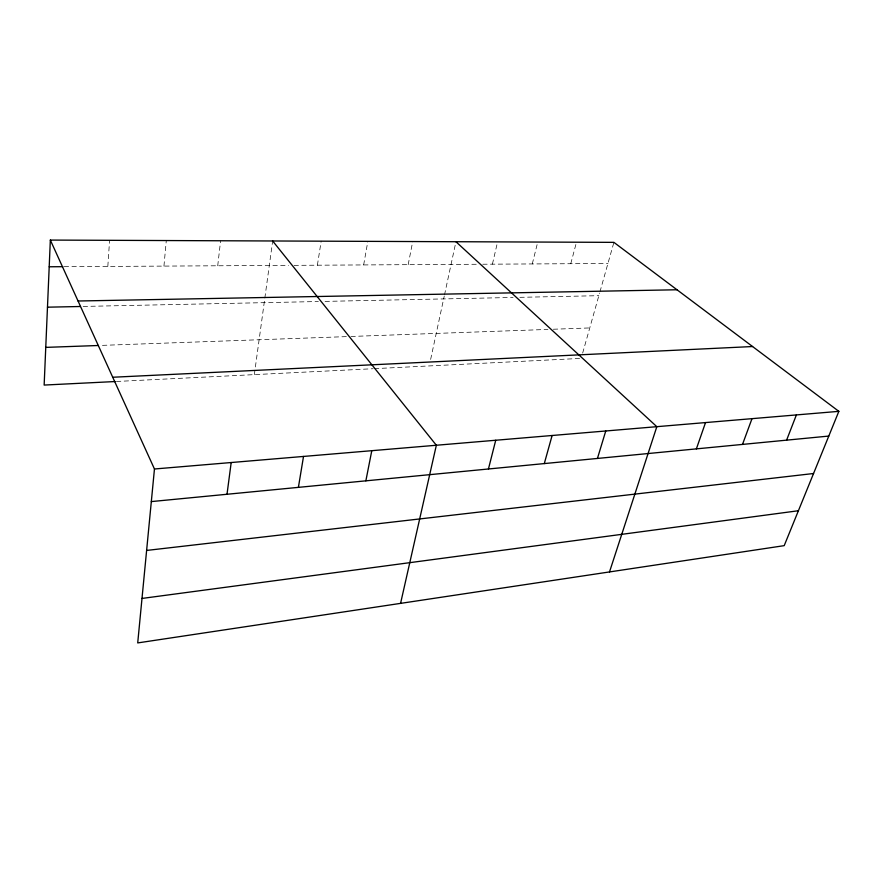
<?xml version="1.0" encoding="UTF-8"?>
<svg xmlns="http://www.w3.org/2000/svg" width="883" height="883" viewBox="0 0 883 883"><rect width="100%" height="100%" fill="white"/><g stroke="black" fill="none" stroke-linecap="round" stroke-linejoin="round"><path stroke-width="0.66" stroke-dasharray="4.42 3.31" d="M107.825 266.434L109.591 240.319M163.94 266.103L166.291 240.551M217.726 265.783L220.595 240.761M254.337 374.624L272.67 240.982M317.394 265.198L321.18 241.169M363.653 264.933L367.836 241.357M408.178 264.668L412.714 241.545M430.639 359.425L444.215 296.269M444.502 294.944L455.937 241.721M492.405 264.172L497.582 241.887M532.272 263.94L537.747 242.052M570.76 263.719L576.489 242.207M582.659 353.09L599.579 293.112M599.943 291.82L613.895 242.361M116.435 381.478L373.123 368.719M374.458 368.652L579.833 358.443M102.461 345.352L346.853 336.611M350.948 336.467L547.935 329.425M553.321 329.238L589.756 327.935M83.168 306.434L318.355 301.533M325.065 301.39L513.078 297.472M519.877 297.328L598.851 295.684M64.205 266.688L288.542 265.364M294.039 265.341L477.239 264.26M482.758 264.227L607.934 263.498"/><path stroke-width="1.32" d="M50.342 240.077L154.459 468.994L137.715 642.923L784.203 545.65L838.85 411.346L613.895 242.361L50.342 240.077L44.15 385.065L115.055 381.544M227.008 494.27L231.191 462.526M298.399 487.372L303.52 456.434M365.86 480.849L371.787 450.683M400.573 603.376L436.345 445.253L272.67 240.982M488.442 468.983L495.727 440.253M544.292 463.586L552.118 435.496M597.438 458.443L605.76 430.981M609.502 571.941L656.831 426.677L455.937 241.721M696.378 448.884L705.528 422.582M742.504 444.414L751.996 418.663M786.598 440.153L796.389 414.922M141.997 598.442L798.409 510.738M146.611 550.44L813.563 473.509M151.313 501.588L828.784 436.07M154.459 468.994L838.85 411.346M112.726 377.251L752.57 346.533M45.761 347.383L98.41 345.496M47.483 307.185L80.43 306.5M78.057 301.004L676.996 289.767M49.205 266.776L62.836 266.688"/></g></svg>
